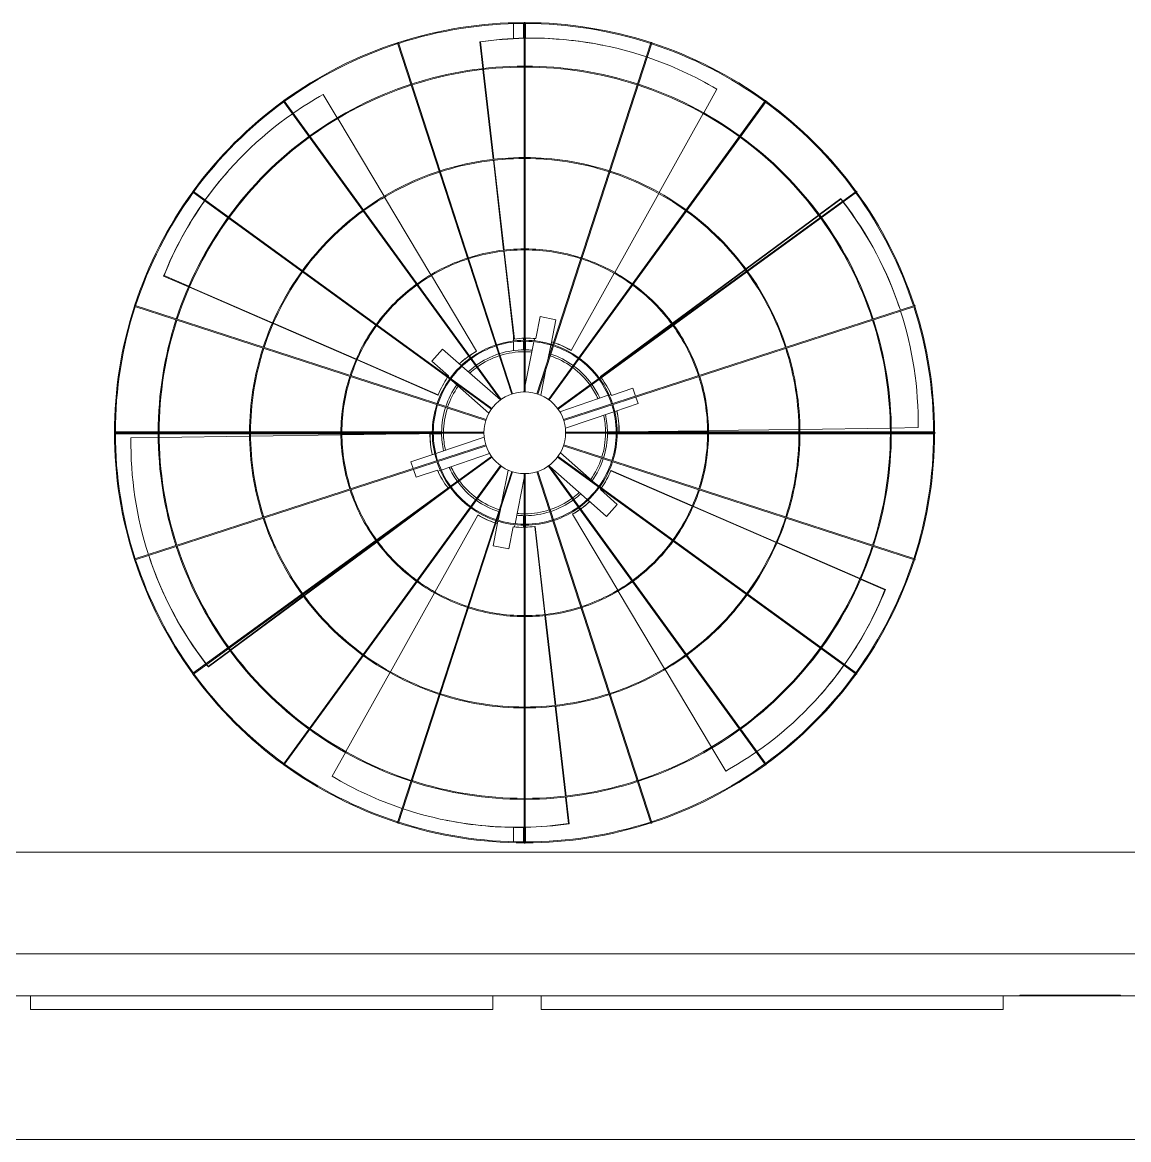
# Model space of a CAD drawing. Header units: millimetres. Extents: x -312439 to 477422, y -331570 to 212570.
# Drawn here: x 343514 to 344669, y 205636 to 206803 of the extents above; entities that cross this region are included whole.
import ezdxf

# ---------------------------------------------------------------- set-up
doc = ezdxf.new("R2010")
doc.units = ezdxf.units.MM
doc.layers.add("MS-110TR'S", color=3, linetype='Continuous', lineweight=5)

msp = doc.modelspace()

# ---------------------------------------------------------------- linework, layer by layer
at = {"color": 7, "linetype": 'Continuous', "lineweight": 0}
msp.add_line((346525.375, 205636.197, 0), (342107.014, 205636.197, 0), dxfattribs=at)
at = {"layer": "MS-110TR'S", "color": 3, "linetype": 'Continuous', "lineweight": 0}
for p, q in [((344037.869, 206416.773, 0), (344037.869, 206802.025, 0)), ((344038.869, 206416.773, 0), (344038.869, 206802.025, 0)), ((344026.591, 206801.119, 0), (344026.591, 206785.618, 0)), ((344037.119, 206801.274, 0), (344037.119, 206785.997, 0)), ((344039.119, 206786.035, 0), (344039.119, 206801.274, 0)), ((344024.712, 206414.531, 0), (343905.663, 206780.927, 0)), ((344025.663, 206414.84, 0), (343906.614, 206781.236, 0)), ((343991.439, 206782.212, 0), (343992.034, 206782.093, 0)), ((343994.631, 206754.308, 0), (343991.439, 206782.212, 0)), ((343992.034, 206782.093, 0), (343995.204, 206754.373, 0)), ((344170.124, 206781.236, 0), (344051.075, 206414.84, 0)), ((344171.075, 206780.927, 0), (344052.026, 206414.531, 0)), ((344119.771, 206778.662, 0), (344119.176, 206778.781, 0)), ((344005.472, 206659.529, 0), (343994.745, 206753.314, 0)), ((343995.318, 206753.38, 0), (344006.046, 206659.595, 0)), ((344225.263, 206708.076, 0), (344238.974, 206732.629, 0)), ((343786.447, 206720.008, 0), (344012.892, 206408.333, 0)), ((343787.256, 206720.596, 0), (344013.701, 206408.92, 0)), ((343842.602, 206702.954, 0), (343828.066, 206727.319, 0)), ((344063.037, 206408.92, 0), (344289.482, 206720.596, 0)), ((344290.291, 206720.008, 0), (344063.846, 206408.333, 0)), ((343891.479, 206621.03, 0), (343843.115, 206702.095, 0)), ((344178.754, 206624.785, 0), (344224.776, 206707.203, 0)), ((344016.314, 206564.751, 0), (344005.586, 206658.536, 0)), ((344006.159, 206658.601, 0), (344016.887, 206564.816, 0)), ((343728.598, 206647.102, 0), (343728.198, 206646.647, 0)), ((344003.566, 206398.785, 0), (343691.89, 206625.231, 0)), ((343692.478, 206626.04, 0), (344004.154, 206399.594, 0)), ((343940.357, 206539.105, 0), (343891.992, 206620.171, 0)), ((344384.26, 206626.04, 0), (344072.584, 206399.594, 0)), ((344384.848, 206625.231, 0), (344073.172, 206398.785, 0)), ((344132.244, 206541.494, 0), (344178.266, 206623.912, 0)), ((344345.814, 206602.011, 0), (344368.2, 206618.59, 0)), ((344368.394, 206618.016, 0), (344346.158, 206601.547, 0)), ((344368.2, 206618.59, 0), (344368.394, 206618.016, 0)), ((344269.154, 206545.233, 0), (344345.011, 206601.415, 0)), ((344345.354, 206600.952, 0), (344269.497, 206544.769, 0)), ((344026.918, 206472.045, 0), (344016.427, 206563.757, 0)), ((344017, 206563.823, 0), (344027.512, 206471.926, 0)), ((343661.359, 206537.739, 0), (343661.759, 206538.194, 0)), ((343687.304, 206526.471, 0), (343661.359, 206537.739, 0)), ((343661.759, 206538.194, 0), (343687.534, 206527, 0)), ((343988.018, 206459.218, 0), (343940.869, 206538.247, 0)), ((344086.768, 206460.056, 0), (344131.756, 206540.621, 0)), ((344192.494, 206488.454, 0), (344268.351, 206544.637, 0)), ((344268.694, 206544.174, 0), (344192.837, 206487.991, 0)), ((343774.806, 206488.47, 0), (343688.222, 206526.073, 0)), ((343688.452, 206526.602, 0), (343775.036, 206488.999, 0)), ((343997.646, 206386.823, 0), (343631.25, 206505.872, 0)), ((343631.559, 206506.823, 0), (343997.955, 206387.774, 0)), ((344078.783, 206387.774, 0), (344445.179, 206506.823, 0)), ((344445.488, 206505.872, 0), (344079.092, 206386.823, 0)), ((344429.291, 206505.677, 0), (344429.097, 206506.252, 0)), ((343862.307, 206450.47, 0), (343775.723, 206488.072, 0)), ((343775.953, 206488.601, 0), (343862.537, 206450.999, 0)), ((344054.461, 206495.321, 0), (344049.863, 206472.366, 0)), ((344054.461, 206495.321, 0), (344070.941, 206492.02, 0)), ((344070.941, 206492.02, 0), (344065.855, 206466.629, 0)), ((344117.326, 206432.782, 0), (344191.69, 206487.859, 0)), ((344192.033, 206487.396, 0), (344119.956, 206434.011, 0)), ((344026.591, 206474.903, 0), (344026.591, 206469.904, 0)), ((344026.591, 206468.897, 0), (344026.591, 206459.924, 0)), ((344026.918, 206472.045, 0), (344027.512, 206471.926, 0)), ((344037.119, 206472.794, 0), (344037.119, 206470.617, 0)), ((344037.119, 206469.617, 0), (344037.119, 206460.69, 0)), ((344047.949, 206469.144, 0), (344038.869, 206423.814, 0)), ((344039.119, 206470.623, 0), (344039.119, 206472.846, 0)), ((344039.119, 206460.69, 0), (344039.119, 206469.623, 0)), ((344048.619, 206472.487, 0), (344048.146, 206470.129, 0)), ((344065.657, 206465.644, 0), (344062.563, 206450.197, 0)), ((343941.324, 206448.872, 0), (343952.423, 206461.493, 0)), ((343952.423, 206461.493, 0), (343972.053, 206444.231, 0)), ((343987.618, 206458.763, 0), (343988.018, 206459.218, 0)), ((344037.119, 206460.69, 0), (344037.869, 206460.69, 0)), ((344038.869, 206460.69, 0), (344039.119, 206460.69, 0)), ((344086.174, 206460.175, 0), (344086.768, 206460.056, 0)), ((343947.71, 206413.38, 0), (343863.224, 206450.072, 0)), ((343863.455, 206450.6, 0), (343948.111, 206413.835, 0)), ((343941.324, 206448.872, 0), (343958.905, 206433.412, 0)), ((343972.807, 206443.568, 0), (344012.884, 206408.326, 0)), ((344060.873, 206441.759, 0), (344055.177, 206413.325, 0)), ((343962.325, 206428.748, 0), (344001.018, 206394.724, 0)), ((344117.326, 206432.782, 0), (344117.511, 206432.235, 0)), ((344037.869, 206418.822, 0), (344037.457, 206416.766, 0)), ((344151.256, 206420.566, 0), (344129.077, 206413.071, 0)), ((344151.256, 206420.566, 0), (344154.071, 206412.237, 0)), ((343947.71, 206413.38, 0), (343948.111, 206413.835, 0)), ((344125.523, 206413.183, 0), (344074.936, 206396.087, 0)), ((344128.56, 206414.209, 0), (344126.474, 206413.504, 0)), ((344154.391, 206411.289, 0), (344156.637, 206404.644, 0)), ((344131.316, 206396.087, 0), (344080.748, 206378.997, 0)), ((344156.637, 206404.644, 0), (344132.268, 206396.409, 0)), ((343610.461, 206374.617, 0), (343995.713, 206374.617, 0)), ((343995.713, 206373.617, 0), (343610.461, 206373.617, 0)), ((343655.672, 206375.117, 0), (343610.962, 206375.117, 0)), ((343610.962, 206373.117, 0), (343655.672, 206373.117, 0)), ((343751.069, 206375.117, 0), (343656.672, 206375.117, 0)), ((343656.672, 206373.117, 0), (343751.069, 206373.117, 0)), ((343751.089, 206370.582, 0), (343656.702, 206369.229, 0)), ((343846.467, 206375.117, 0), (343752.069, 206375.117, 0)), ((343752.069, 206373.117, 0), (343846.467, 206373.117, 0)), ((343846.476, 206371.948, 0), (343752.089, 206370.596, 0)), ((343941.866, 206375.117, 0), (343847.467, 206375.117, 0)), ((343847.467, 206373.117, 0), (343928.061, 206373.117, 0)), ((343939.369, 206373.279, 0), (343847.476, 206371.963, 0)), ((343939.563, 206372.705, 0), (343939.369, 206373.279, 0)), ((343939.424, 206373.117, 0), (343941.866, 206373.117, 0)), ((343951.547, 206375.117, 0), (343942.866, 206375.117, 0)), ((343942.866, 206373.117, 0), (343951.547, 206373.117, 0)), ((343951.547, 206374.617, 0), (343951.547, 206375.117, 0)), ((343951.547, 206373.117, 0), (343951.547, 206373.617, 0)), ((344081.025, 206374.617, 0), (344466.277, 206374.617, 0)), ((344466.277, 206373.617, 0), (344081.025, 206373.617, 0)), ((344133.872, 206375.117, 0), (344124.691, 206375.117, 0)), ((344124.691, 206375.117, 0), (344124.691, 206374.617, 0)), ((344124.691, 206373.617, 0), (344124.691, 206373.117, 0)), ((344124.691, 206373.117, 0), (344133.872, 206373.117, 0)), ((344136.815, 206375.117, 0), (344134.872, 206375.117, 0)), ((344134.872, 206373.117, 0), (344229.271, 206373.117, 0)), ((344136.675, 206375.529, 0), (344136.869, 206374.955, 0)), ((344136.869, 206374.955, 0), (344229.262, 206376.279, 0)), ((344229.271, 206375.117, 0), (344148.177, 206375.117, 0)), ((344230.262, 206376.293, 0), (344324.649, 206377.646, 0)), ((344324.669, 206375.117, 0), (344230.271, 206375.117, 0)), ((344230.271, 206373.117, 0), (344324.669, 206373.117, 0)), ((344325.649, 206377.66, 0), (344420.036, 206379.012, 0)), ((344420.066, 206375.117, 0), (344325.669, 206375.117, 0)), ((344325.669, 206373.117, 0), (344420.066, 206373.117, 0)), ((344421.036, 206379.027, 0), (344449.027, 206379.428, 0)), ((344465.276, 206375.117, 0), (344421.066, 206375.117, 0)), ((344421.066, 206373.117, 0), (344465.276, 206373.117, 0)), ((343655.702, 206369.215, 0), (343627.211, 206368.807, 0)), ((343631.25, 206242.362, 0), (343997.646, 206361.411, 0)), ((343997.955, 206360.46, 0), (343631.559, 206241.411, 0)), ((343945.385, 206352.304, 0), (343995.972, 206369.4, 0)), ((344078.783, 206360.46, 0), (344445.179, 206241.411, 0)), ((344079.092, 206361.411, 0), (344445.488, 206242.362, 0)), ((343691.89, 206123.004, 0), (344003.566, 206349.449, 0)), ((344004.154, 206348.64, 0), (343692.478, 206122.195, 0)), ((343919.601, 206343.59, 0), (343944.433, 206351.982, 0)), ((343951.15, 206335.198, 0), (344001.718, 206352.288, 0)), ((344072.584, 206348.64, 0), (344384.26, 206122.195, 0)), ((344384.848, 206123.004, 0), (344073.172, 206349.449, 0)), ((344111.536, 206321.576, 0), (344075.556, 206353.215, 0)), ((343786.447, 206028.226, 0), (344012.892, 206339.902, 0)), ((344013.701, 206339.314, 0), (343787.256, 206027.639, 0)), ((343921.896, 206336.799, 0), (343919.601, 206343.59, 0)), ((343924.982, 206327.668, 0), (343922.216, 206335.851, 0)), ((343947.161, 206335.164, 0), (343924.982, 206327.668, 0)), ((344014.561, 206302.463, 0), (344021.101, 206335.11, 0)), ((344289.482, 206027.639, 0), (344063.037, 206339.314, 0)), ((344063.846, 206339.902, 0), (344290.291, 206028.226, 0)), ((344103.69, 206304.439, 0), (344064.704, 206338.721, 0)), ((343905.663, 205967.307, 0), (344024.712, 206333.704, 0)), ((344025.663, 206333.394, 0), (343906.614, 205966.998, 0)), ((343947.678, 206334.025, 0), (343950.198, 206334.877, 0)), ((344028.299, 206279.141, 0), (344037.869, 206326.916, 0)), ((344037.869, 205946.209, 0), (344037.869, 206331.461, 0)), ((344038.869, 206331.461, 0), (344038.869, 205946.209, 0)), ((344170.124, 205966.998, 0), (344051.075, 206333.394, 0)), ((344052.026, 206333.704, 0), (344171.075, 205967.307, 0)), ((344128.528, 206334.854, 0), (344128.127, 206334.399, 0)), ((344213.204, 206297.451, 0), (344128.127, 206334.399, 0)), ((344128.528, 206334.854, 0), (344213.434, 206297.98, 0)), ((343958.912, 206315.453, 0), (343884.87, 206260.614, 0)), ((343958.912, 206315.453, 0), (343958.826, 206315.707, 0)), ((344117.333, 206314.822, 0), (344134.914, 206299.362, 0)), ((344123.815, 206286.741, 0), (344104.444, 206303.775, 0)), ((343884.528, 206261.078, 0), (343930.525, 206295.146, 0)), ((344010.609, 206282.732, 0), (344012.871, 206294.025, 0)), ((344088.62, 206289.471, 0), (344088.22, 206289.016, 0)), ((344088.22, 206289.016, 0), (344135.5, 206209.769, 0)), ((344134.914, 206299.362, 0), (344123.815, 206286.741, 0)), ((344300.705, 206259.451, 0), (344214.121, 206297.053, 0)), ((344214.352, 206297.582, 0), (344300.936, 206259.979, 0)), ((343989.47, 206288.178, 0), (343944.601, 206207.827, 0)), ((343990.064, 206288.059, 0), (343989.47, 206288.178, 0)), ((344005.297, 206256.214, 0), (344010.412, 206281.747, 0)), ((344027.619, 206275.747, 0), (344028.102, 206278.156, 0)), ((344037.869, 206287.545, 0), (344037.119, 206287.545, 0)), ((344037.119, 206287.545, 0), (344037.119, 206278.617, 0)), ((344037.119, 206277.617, 0), (344037.119, 206275.388, 0)), ((344039.119, 206287.545, 0), (344038.869, 206287.545, 0)), ((344039.119, 206278.612, 0), (344039.119, 206287.545, 0)), ((344039.119, 206275.44, 0), (344039.119, 206277.612, 0)), ((344021.777, 206252.913, 0), (344026.375, 206275.869, 0)), ((344059.244, 206184.357, 0), (344048.726, 206276.308, 0)), ((344049.32, 206276.189, 0), (344048.726, 206276.308, 0)), ((344049.32, 206276.189, 0), (344059.817, 206184.421, 0)), ((343807.868, 206204.3, 0), (343883.725, 206260.483, 0)), ((343884.067, 206260.019, 0), (343808.21, 206203.836, 0)), ((344021.777, 206252.913, 0), (344005.297, 206256.214, 0)), ((344388.207, 206221.45, 0), (344301.622, 206259.052, 0)), ((344301.853, 206259.581, 0), (344388.437, 206221.979, 0)), ((343646.947, 206242.557, 0), (343647.141, 206241.983, 0)), ((344414.479, 206210.04, 0), (344389.124, 206221.052, 0)), ((344389.354, 206221.581, 0), (344414.879, 206210.495, 0)), ((343944.114, 206206.954, 0), (343898.091, 206124.536, 0)), ((344136.012, 206208.91, 0), (344184.377, 206127.844, 0)), ((344414.879, 206210.495, 0), (344414.479, 206210.04, 0)), ((343731.207, 206147.522, 0), (343807.064, 206203.705, 0)), ((343807.407, 206203.241, 0), (343731.55, 206147.058, 0)), ((344070.085, 206089.578, 0), (344059.358, 206183.363, 0)), ((344059.931, 206183.427, 0), (344070.658, 206089.642, 0)), ((343707.844, 206130.218, 0), (343730.404, 206146.927, 0)), ((343730.747, 206146.463, 0), (343708.038, 206129.644, 0)), ((343708.038, 206129.644, 0), (343707.844, 206130.218, 0)), ((344184.889, 206126.985, 0), (344233.254, 206045.92, 0)), ((343897.604, 206123.663, 0), (343851.581, 206041.245, 0)), ((344347.64, 206101.132, 0), (344348.04, 206101.587, 0)), ((344080.926, 205994.799, 0), (344070.199, 206088.584, 0)), ((344070.772, 206088.649, 0), (344081.5, 205994.863, 0)), ((344233.767, 206045.061, 0), (344248.172, 206020.916, 0)), ((343851.094, 206040.372, 0), (343837.264, 206015.605, 0)), ((344084.204, 205966.141, 0), (344081.04, 205993.805, 0)), ((344081.613, 205993.87, 0), (344084.799, 205966.022, 0)), ((343956.467, 205969.572, 0), (343957.062, 205969.453, 0)), ((344026.591, 205962.17, 0), (344026.591, 205947.115, 0)), ((344037.119, 205962.199, 0), (344037.119, 205946.961, 0)), ((344039.119, 205946.961, 0), (344039.119, 205962.238, 0)), ((344084.799, 205966.022, 0), (344084.204, 205966.141, 0)), ((342257.014, 205936.197, 0), (346957.383, 205936.197, 0)), ((346957.383, 205830.197, 0), (342258.014, 205830.197, 0)), ((344555.097, 205787.197, 0), (344660.301, 205787.197, 0)), ((344555.097, 205786.197, 0), (344555.097, 205787.197, 0)), ((344560.301, 205787.197, 0), (344560.301, 205786.197, 0)), ((344655.097, 205787.197, 0), (344655.097, 205786.197, 0)), ((344660.301, 205786.197, 0), (344660.301, 205787.197, 0)), ((342257.014, 205786.197, 0), (351659.752, 205786.197, 0)), ((343522.458, 205786.197, 0), (343522.458, 205772.197, 0)), ((344004.97, 205786.197, 0), (344004.97, 205772.197, 0)), ((344055.443, 205786.197, 0), (344055.443, 205772.197, 0)), ((344537.955, 205786.197, 0), (344537.955, 205772.197, 0)), ((343522.458, 205772.197, 0), (344004.97, 205772.197, 0)), ((344055.443, 205772.197, 0), (344537.955, 205772.197, 0))]:
    msp.add_line(p, q, dxfattribs=at)
msp.add_circle((344038.369, 206374.117, 0), 42.659, dxfattribs=at)
for centre, radius, start, end in [((344038.119, 206374.117, 0), 428.158, 90.024494, 107.917544), ((344038.369, 206802.025, 0), 0.5, 0, 180), ((344038.119, 206374.117, 0), 428.158, 72.030975, 89.908558), ((344038.119, 206374.117, 0), 427.158, 90.033533, 107.901042), ((344038.119, 206374.117, 0), 427.158, 72.035174, 89.899401), ((344038.119, 206374.117, 0), 428.158, 108.018773, 125.932197), ((344038.119, 206374.117, 0), 427.158, 108.035174, 125.905805), ((343906.138, 206781.082, 0), 0.5, 18, 198), ((344170.6, 206781.082, 0), 0.5, 342, 162), ((344038.119, 206374.117, 0), 427.158, 54.039937, 71.901042), ((344038.119, 206374.117, 0), 428.158, 54.03841, 71.905364), ((344038.369, 206374.117, 0), 382.698, 90.074858, 107.925142), ((344038.369, 206374.117, 0), 381.698, 90.075054, 107.924946), ((344038.369, 206374.117, 0), 382.698, 72.074858, 89.925142), ((344038.369, 206374.117, 0), 381.698, 72.075054, 89.924946), ((344038.369, 206374.117, 0), 382.698, 108.074858, 125.925142), ((344038.369, 206374.117, 0), 381.698, 108.075054, 125.924946), ((344038.369, 206374.117, 0), 381.698, 54.075054, 71.924946), ((344038.369, 206374.117, 0), 382.698, 54.074858, 71.925142), ((344038.119, 206374.117, 0), 428.158, 126.013622, 143.951759), ((343786.851, 206720.302, 0), 0.5, 36, 216), ((344289.887, 206720.302, 0), 0.5, 324, 144), ((344038.119, 206374.117, 0), 428.158, 36.046941, 53.907446), ((344038.119, 206374.117, 0), 427.158, 126.039937, 143.913223), ((344038.119, 206374.117, 0), 427.158, 36.047356, 53.905805), ((344038.369, 206374.117, 0), 382.698, 126.074858, 143.925142), ((344038.369, 206374.117, 0), 381.698, 126.075054, 143.924946), ((344038.369, 206374.117, 0), 381.698, 36.075054, 53.924946), ((344038.369, 206374.117, 0), 382.698, 36.074858, 53.925142), ((344038.369, 206374.117, 0), 287.302, 90.099714, 107.900286), ((344038.369, 206374.117, 0), 286.302, 90.100062, 107.899938), ((344038.369, 206374.117, 0), 287.302, 72.099714, 89.900286), ((344038.369, 206374.117, 0), 286.302, 72.100062, 89.899938), ((344038.369, 206374.117, 0), 287.302, 108.099714, 125.900286), ((344038.369, 206374.117, 0), 286.302, 108.100062, 125.899938), ((344038.369, 206374.117, 0), 286.302, 54.100062, 71.899938), ((344038.369, 206374.117, 0), 287.302, 54.099714, 71.900286), ((344038.119, 206374.117, 0), 428.158, 144.008871, 161.974926), ((344038.119, 206374.117, 0), 427.158, 144.047356, 161.922571), ((343692.184, 206625.635, 0), 0.5, 54, 234), ((344038.119, 206374.117, 0), 427.158, 18.056704, 35.913223), ((344384.554, 206625.635, 0), 0.5, 306, 126), ((344038.119, 206374.117, 0), 428.158, 18.056552, 35.913726), ((344038.369, 206374.117, 0), 287.302, 126.099714, 143.900286), ((344038.369, 206374.117, 0), 286.302, 126.100062, 143.899938), ((344038.369, 206374.117, 0), 286.302, 36.100062, 53.899938), ((344038.369, 206374.117, 0), 287.302, 36.099714, 53.900286), ((344038.369, 206374.117, 0), 382.698, 144.074858, 161.925142), ((344038.369, 206374.117, 0), 381.698, 144.075054, 161.924946), ((344038.369, 206374.117, 0), 381.698, 18.075054, 35.924946), ((344038.369, 206374.117, 0), 382.698, 18.074858, 35.925142), ((344038.369, 206374.117, 0), 191.905, 90.149282, 107.850718), ((344038.369, 206374.117, 0), 190.905, 90.150064, 107.849936), ((344038.369, 206374.117, 0), 191.905, 72.149282, 89.850718), ((344038.369, 206374.117, 0), 190.905, 72.150064, 89.849936), ((344038.369, 206374.117, 0), 191.905, 108.149282, 125.850718), ((344038.369, 206374.117, 0), 190.905, 108.150064, 125.849936), ((344038.369, 206374.117, 0), 190.905, 54.150064, 71.849936), ((344038.369, 206374.117, 0), 191.905, 54.149282, 71.850718), ((344038.369, 206374.117, 0), 287.302, 144.099714, 161.900286), ((344038.369, 206374.117, 0), 286.302, 144.100062, 161.899938), ((344038.369, 206374.117, 0), 286.302, 18.100062, 35.899938), ((344038.369, 206374.117, 0), 287.302, 18.099714, 35.900286), ((344038.369, 206374.117, 0), 191.905, 126.149282, 143.850718), ((344038.369, 206374.117, 0), 190.905, 126.150064, 143.849936), ((344038.369, 206374.117, 0), 190.905, 36.150064, 53.849936), ((344038.369, 206374.117, 0), 191.905, 36.149282, 53.850718), ((344038.119, 206374.117, 0), 428.158, 162.004374, 197.995626), ((344038.119, 206374.117, 0), 427.158, 162.056704, 179.932934), ((343631.404, 206506.348, 0), 0.5, 72, 252), ((344038.119, 206374.117, 0), 427.158, 0.067066, 17.922571), ((344445.334, 206506.348, 0), 0.5, 288, 108), ((344038.119, 206374.117, 0), 428.158, 0.06691, 17.922771), ((344038.369, 206374.117, 0), 382.698, 162.074858, 179.925142), ((344038.369, 206374.117, 0), 381.698, 162.075054, 179.924946), ((344038.369, 206374.117, 0), 381.698, 0.075054, 17.924946), ((344038.369, 206374.117, 0), 382.698, 0.074858, 17.925142), ((344038.369, 206374.117, 0), 191.905, 144.149282, 161.850718), ((344038.369, 206374.117, 0), 190.905, 144.150064, 161.849936), ((344038.369, 206374.117, 0), 190.905, 18.150064, 35.849936), ((344038.369, 206374.117, 0), 191.905, 18.149282, 35.850718), ((344038.369, 206374.117, 0), 96.508, 108.296845, 125.703155), ((344038.369, 206374.117, 0), 95.508, 108.299953, 125.700047), ((344038.369, 206374.117, 0), 96.508, 90.296845, 107.703155), ((344038.369, 206374.117, 0), 95.508, 90.299953, 107.700047), ((344038.369, 206374.117, 0), 96.508, 72.296845, 89.703155), ((344038.369, 206374.117, 0), 95.508, 72.299953, 89.700047), ((344038.369, 206374.117, 0), 95.508, 54.299953, 71.700047), ((344038.369, 206374.117, 0), 96.508, 54.296845, 71.703155), ((344038.369, 206374.117, 0), 287.302, 162.099714, 179.900286), ((344038.369, 206374.117, 0), 286.302, 162.100062, 179.899938), ((344038.369, 206374.117, 0), 96.508, 126.296845, 143.703155), ((344038.119, 206374.117, 0), 86.578, 108.173543, 125.535257), ((344038.119, 206374.117, 0), 84.578, 108.177647, 125.524267), ((344038.119, 206374.117, 0), 86.578, 90.165445, 107.511756), ((344038.119, 206374.117, 0), 84.578, 90.169358, 107.500211), ((344038.119, 206374.117, 0), 86.578, 84.656808, 89.503658), ((344038.119, 206374.117, 0), 84.578, 84.798838, 89.491921), ((344038.119, 206374.117, 0), 84.578, 72.177647, 72.547384), ((344038.119, 206374.117, 0), 86.578, 72.173543, 72.689414), ((344038.119, 206374.117, 0), 84.578, 54.201702, 71.500211), ((344038.119, 206374.117, 0), 86.578, 54.197043, 71.511756), ((344038.369, 206374.117, 0), 96.508, 36.296845, 53.703155), ((344038.369, 206374.117, 0), 286.302, 0.100062, 17.899938), ((344038.369, 206374.117, 0), 287.302, 0.099714, 17.900286), ((344038.369, 206374.117, 0), 95.508, 126.299953, 143.700047), ((344038.119, 206374.117, 0), 86.578, 126.197043, 132.689414), ((344038.119, 206374.117, 0), 84.578, 126.201702, 132.547384), ((344038.119, 206374.117, 0), 84.578, 36.23917, 53.524267), ((344038.119, 206374.117, 0), 86.578, 36.233645, 53.535257), ((344038.369, 206374.117, 0), 95.508, 36.299953, 53.700047), ((344038.369, 206374.117, 0), 191.905, 162.149282, 179.850718), ((344038.369, 206374.117, 0), 190.905, 162.150064, 179.849936), ((344038.369, 206374.117, 0), 96.508, 144.296845, 161.703155), ((344038.369, 206374.117, 0), 95.508, 144.299953, 161.700047), ((344038.369, 206374.117, 0), 95.508, 18.299953, 35.700047), ((344038.369, 206374.117, 0), 96.508, 18.296845, 35.703155), ((344038.369, 206374.117, 0), 190.905, 0.150064, 17.849936), ((344038.369, 206374.117, 0), 191.905, 0.149282, 17.850718), ((344038.119, 206374.117, 0), 86.578, 144.656808, 161.617982), ((344038.119, 206374.117, 0), 84.578, 144.798838, 161.608948), ((344038.119, 206374.117, 0), 84.578, 24.798838, 35.561735), ((344038.119, 206374.117, 0), 86.578, 24.656808, 35.57186), ((344038.369, 206374.117, 0), 96.508, 162.296845, 179.703155), ((344038.369, 206374.117, 0), 95.508, 162.299953, 179.700047), ((344038.119, 206374.117, 0), 86.578, 162.279766, 179.669108), ((344038.119, 206374.117, 0), 84.578, 162.286382, 179.661283), ((344038.369, 206374.117, 0), 95.508, 0.299953, 17.700047), ((344038.369, 206374.117, 0), 96.508, 0.296845, 17.703155), ((344038.119, 206374.117, 0), 84.578, 0.338717, 12.547384), ((344038.119, 206374.117, 0), 86.578, 0.330892, 12.689414), ((343610.461, 206374.117, 0), 0.5, 90, 270), ((344038.119, 206374.117, 0), 427.158, 180.067066, 197.943296), ((344038.369, 206374.117, 0), 382.698, 180.074858, 197.925142), ((344038.369, 206374.117, 0), 381.698, 180.075054, 197.924946), ((344038.369, 206374.117, 0), 287.302, 180.099714, 197.900286), ((344038.369, 206374.117, 0), 286.302, 180.100062, 197.899938), ((344038.369, 206374.117, 0), 191.905, 180.149282, 197.850718), ((344038.369, 206374.117, 0), 190.905, 180.150064, 197.849936), ((344038.369, 206374.117, 0), 96.508, 180.296845, 197.703155), ((344038.369, 206374.117, 0), 95.508, 180.299953, 197.700047), ((344038.119, 206374.117, 0), 86.578, 180.330892, 192.689414), ((344038.119, 206374.117, 0), 84.578, 180.338717, 192.547384), ((344038.119, 206374.117, 0), 84.578, 342.391052, 359.661283), ((344038.119, 206374.117, 0), 86.578, 342.382018, 359.669108), ((344038.369, 206374.117, 0), 95.508, 342.299953, 359.700047), ((344038.369, 206374.117, 0), 96.508, 342.296845, 359.703155), ((344038.369, 206374.117, 0), 190.905, 342.150064, 359.849936), ((344038.369, 206374.117, 0), 191.905, 342.149282, 359.850718), ((344038.369, 206374.117, 0), 286.302, 342.100062, 359.899938), ((344038.369, 206374.117, 0), 287.302, 342.099714, 359.900286), ((344038.369, 206374.117, 0), 381.698, 342.075054, 359.924946), ((344038.369, 206374.117, 0), 382.698, 342.074858, 359.925142), ((344038.119, 206374.117, 0), 427.158, 342.077429, 359.932934), ((344038.119, 206374.117, 0), 428.158, 342.077229, 359.93309), ((344466.277, 206374.117, 0), 0.5, 270, 90), ((344038.119, 206374.117, 0), 84.578, 324.798838, 341.713618), ((344038.119, 206374.117, 0), 86.578, 324.656808, 341.720234), ((344038.369, 206374.117, 0), 96.508, 198.296845, 215.703155), ((344038.369, 206374.117, 0), 95.508, 198.299953, 215.700047), ((344038.119, 206374.117, 0), 86.578, 204.656808, 215.766355), ((344038.119, 206374.117, 0), 84.578, 204.798838, 215.76083), ((344038.369, 206374.117, 0), 95.508, 324.299953, 341.700047), ((344038.369, 206374.117, 0), 96.508, 324.296845, 341.703155), ((344038.119, 206374.117, 0), 84.578, 216.438265, 233.798298), ((344038.369, 206374.117, 0), 191.905, 198.149282, 215.850718), ((344038.369, 206374.117, 0), 190.905, 198.150064, 215.849936), ((344038.369, 206374.117, 0), 96.508, 216.296845, 233.703155), ((344038.369, 206374.117, 0), 95.508, 216.299953, 233.700047), ((344038.119, 206374.117, 0), 86.578, 216.42814, 233.802957), ((344038.119, 206374.117, 0), 84.578, 306.475733, 312.547384), ((344038.369, 206374.117, 0), 95.508, 306.299953, 323.700047), ((344038.369, 206374.117, 0), 96.508, 306.296845, 323.703155), ((344038.369, 206374.117, 0), 190.905, 324.150064, 341.849936), ((344038.369, 206374.117, 0), 191.905, 324.149282, 341.850718), ((344038.119, 206374.117, 0), 86.578, 234.464743, 251.826457), ((344038.119, 206374.117, 0), 84.578, 234.475733, 251.822353), ((344038.119, 206374.117, 0), 84.578, 288.499789, 305.798298), ((344038.119, 206374.117, 0), 86.578, 288.488244, 305.802957), ((344038.119, 206374.117, 0), 86.578, 306.464743, 312.689414), ((344038.369, 206374.117, 0), 96.508, 234.296845, 251.703155), ((344038.369, 206374.117, 0), 95.508, 234.299953, 251.700047), ((344038.119, 206374.117, 0), 86.578, 252.488244, 252.689414), ((344038.119, 206374.117, 0), 84.578, 252.499789, 252.547384), ((344038.119, 206374.117, 0), 84.578, 264.798838, 269.830642), ((344038.119, 206374.117, 0), 84.578, 270.508079, 287.822353), ((344038.119, 206374.117, 0), 86.578, 270.496342, 287.826457), ((344038.369, 206374.117, 0), 95.508, 288.299953, 305.700047), ((344038.369, 206374.117, 0), 96.508, 288.296845, 305.703155), ((344038.369, 206374.117, 0), 287.302, 198.099714, 215.900286), ((344038.369, 206374.117, 0), 286.302, 198.100062, 215.899938), ((344038.369, 206374.117, 0), 96.508, 252.296845, 269.703155), ((344038.369, 206374.117, 0), 95.508, 252.299953, 269.700047), ((344038.119, 206374.117, 0), 86.578, 264.656808, 269.834555), ((344038.369, 206374.117, 0), 95.508, 270.299953, 287.700047), ((344038.369, 206374.117, 0), 96.508, 270.296845, 287.703155), ((344038.369, 206374.117, 0), 286.302, 324.100062, 341.899938), ((344038.369, 206374.117, 0), 287.302, 324.099714, 341.900286), ((344038.369, 206374.117, 0), 382.698, 198.074858, 215.925142), ((344038.369, 206374.117, 0), 381.698, 198.075054, 215.924946), ((344038.369, 206374.117, 0), 191.905, 216.149282, 233.850718), ((344038.369, 206374.117, 0), 190.905, 216.150064, 233.849936), ((344038.369, 206374.117, 0), 190.905, 306.150064, 323.849936), ((344038.369, 206374.117, 0), 191.905, 306.149282, 323.850718), ((344038.369, 206374.117, 0), 381.698, 324.075054, 341.924946), ((344038.369, 206374.117, 0), 382.698, 324.074858, 341.925142), ((343631.404, 206241.886, 0), 0.5, 108, 288), ((344445.334, 206241.886, 0), 0.5, 252, 72), ((344038.119, 206374.117, 0), 428.158, 198.025074, 215.991129), ((344038.119, 206374.117, 0), 427.158, 198.077429, 215.952644), ((344038.119, 206374.117, 0), 427.158, 324.086777, 341.943296), ((344038.119, 206374.117, 0), 428.158, 324.086274, 341.943448), ((344038.369, 206374.117, 0), 191.905, 234.149282, 251.850718), ((344038.369, 206374.117, 0), 190.905, 234.150064, 251.849936), ((344038.369, 206374.117, 0), 190.905, 288.150064, 305.849936), ((344038.369, 206374.117, 0), 191.905, 288.149282, 305.850718), ((344038.369, 206374.117, 0), 287.302, 216.099714, 233.900286), ((344038.369, 206374.117, 0), 286.302, 216.100062, 233.899938), ((344038.369, 206374.117, 0), 286.302, 306.100062, 323.899938), ((344038.369, 206374.117, 0), 287.302, 306.099714, 323.900286), ((344038.369, 206374.117, 0), 191.905, 252.149282, 269.850718), ((344038.369, 206374.117, 0), 190.905, 252.150064, 269.849936), ((344038.369, 206374.117, 0), 190.905, 270.150064, 287.849936), ((344038.369, 206374.117, 0), 191.905, 270.149282, 287.850718), ((344038.369, 206374.117, 0), 382.698, 216.074858, 233.925142), ((344038.369, 206374.117, 0), 381.698, 216.075054, 233.924946), ((344038.369, 206374.117, 0), 381.698, 306.075054, 323.924946), ((344038.369, 206374.117, 0), 382.698, 306.074858, 323.925142), ((344038.369, 206374.117, 0), 287.302, 234.099714, 251.900286), ((344038.369, 206374.117, 0), 286.302, 234.100062, 251.899938), ((344038.369, 206374.117, 0), 286.302, 288.100062, 305.899938), ((344038.369, 206374.117, 0), 287.302, 288.099714, 305.900286), ((343692.184, 206122.599, 0), 0.5, 126, 306), ((344038.119, 206374.117, 0), 428.158, 216.048241, 233.986378), ((344038.119, 206374.117, 0), 427.158, 216.086777, 233.960063), ((344038.119, 206374.117, 0), 427.158, 306.094195, 323.952644), ((344038.119, 206374.117, 0), 428.158, 306.092554, 323.953059), ((344384.554, 206122.599, 0), 0.5, 234, 54), ((344038.369, 206374.117, 0), 287.302, 252.099714, 269.900286), ((344038.369, 206374.117, 0), 286.302, 252.100062, 269.899938), ((344038.369, 206374.117, 0), 286.302, 270.100062, 287.899938), ((344038.369, 206374.117, 0), 287.302, 270.099714, 287.900286), ((344038.369, 206374.117, 0), 382.698, 234.074858, 251.925142), ((344038.369, 206374.117, 0), 381.698, 234.075054, 251.924946), ((344038.369, 206374.117, 0), 381.698, 288.075054, 305.924946), ((344038.369, 206374.117, 0), 382.698, 288.074858, 305.925142), ((343786.851, 206027.932, 0), 0.5, 144, 324), ((344038.119, 206374.117, 0), 428.158, 234.067803, 251.981227), ((344038.119, 206374.117, 0), 427.158, 234.094195, 251.964826), ((344038.119, 206374.117, 0), 427.158, 288.098958, 305.960063), ((344038.119, 206374.117, 0), 428.158, 288.094636, 305.96159), ((344289.887, 206027.932, 0), 0.5, 216, 36), ((344038.369, 206374.117, 0), 382.698, 252.074858, 269.925142), ((344038.369, 206374.117, 0), 381.698, 252.075054, 269.924946), ((344038.369, 206374.117, 0), 381.698, 270.075054, 287.924946), ((344038.369, 206374.117, 0), 382.698, 270.074858, 287.925142), ((343906.138, 205967.153, 0), 0.5, 162, 342), ((344038.119, 206374.117, 0), 428.158, 252.082456, 269.975506), ((344038.119, 206374.117, 0), 427.158, 252.098958, 269.966467), ((344038.119, 206374.117, 0), 428.158, 270.091442, 287.969025), ((344038.119, 206374.117, 0), 427.158, 270.100599, 287.964826), ((344170.6, 205967.153, 0), 0.5, 198, 18), ((344038.369, 205946.209, 0), 0.5, 180, 0)]:
    msp.add_arc(centre, radius, start, end, dxfattribs=at)
for centre, major_axis, start_param, end_param in [((344038.119, 206374.117, 0), (81.057, 404.664), 0.2078073, 0.32590727), ((344038.713, 206373.998, 0), (81.057, 404.664), 0.20931516, 0.32590727), ((344038.713, 206373.998, 0), (81.057, 404.664), 6.16322366, 6.48996283), ((344038.119, 206374.117, 0), (81.057, 404.664), 0, 0.20526967), ((344038.713, 206373.998, 0), (81.057, 404.664), 5.95727804, 6.16068281), ((344038.519, 206374.572, 0), (-309.921, 272.53), 5.95727804, 6.05118317), ((344038.519, 206374.572, 0), (-309.921, 272.53), 6.05371958, 6.38060415), ((344038.119, 206374.117, 0), (-309.921, 272.53), 0, 0.09588536), ((344038.119, 206374.117, 0), (-309.921, 272.53), 0.09842683, 0.32590727), ((344038.519, 206374.572, 0), (-309.921, 272.53), 0.09996031, 0.32590727), ((344038.119, 206374.117, 0), (390.978, 132.134), 0.3172674, 0.32590727), ((344038.313, 206373.543, 0), (390.978, 132.134), 0.31873174, 0.32590727), ((344038.313, 206373.543, 0), (390.978, 132.134), 6.27347339, 6.59938579), ((344038.119, 206374.117, 0), (390.978, 132.134), 0, 0.31473615), ((344038.313, 206373.543, 0), (390.978, 132.134), 5.95727804, 6.27093083), ((344038.713, 206373.998, 0), (19.451, 97.105), 0.21610048, 0.32590727), ((344038.713, 206373.998, 0), (19.451, 97.105), 0.08898637, 0.20552527), ((344038.119, 206374.117, 0), (19.451, 97.105), 6.16380472, 6.18740867), ((344038.713, 206373.998, 0), (19.451, 97.105), 6.17017799, 6.19385728), ((344038.119, 206374.117, 0), (19.451, 97.105), 5.95727804, 6.15321616), ((344038.713, 206373.998, 0), (19.451, 97.105), 5.95727804, 6.15958939), ((344038.519, 206374.572, 0), (-74.37, 65.397), 6.06086145, 6.19385728), ((344038.119, 206374.117, 0), (-74.37, 65.397), 6.05461193, 6.18740867), ((344038.519, 206374.572, 0), (-74.37, 65.397), 5.95727804, 6.0502913), ((344038.119, 206374.117, 0), (-74.37, 65.397), 5.95727804, 6.04404185), ((344038.519, 206374.572, 0), (-74.37, 65.397), 0.10765943, 0.32590727), ((344038.519, 206374.572, 0), (-74.37, 65.397), 0.08898637, 0.09706817), ((344038.313, 206373.543, 0), (93.82, 31.707), 0.08898637, 0.31565174), ((344038.119, 206374.117, 0), (93.82, 31.707), 5.95727804, 6.18740867), ((344038.313, 206373.543, 0), (93.82, 31.707), 5.95727804, 6.19385728), ((344037.925, 206374.691, 0), (-93.82, -31.707), 5.95727804, 6.19385728), ((344038.119, 206374.117, 0), (-93.82, -31.707), 5.95727804, 6.18740867), ((344037.925, 206374.691, 0), (-390.978, -132.134), 5.95727804, 6.27132368), ((344037.925, 206374.691, 0), (-93.82, -31.707), 0.08898637, 0.31875187), ((344037.719, 206373.662, 0), (74.37, -65.397), 0.11077229, 0.32590727), ((344037.719, 206373.662, 0), (74.37, -65.397), 0.08898637, 0.10018082), ((344038.119, 206374.117, 0), (74.37, -65.397), 6.05888766, 6.18740867), ((344037.719, 206373.662, 0), (74.37, -65.397), 6.0651374, 6.19385728), ((344037.719, 206373.662, 0), (74.37, -65.397), 5.95727804, 6.05456696), ((344038.119, 206374.117, 0), (74.37, -65.397), 5.95727804, 6.04831757), ((344037.525, 206374.236, 0), (-19.451, -97.105), 5.95727804, 6.16462452), ((344038.119, 206374.117, 0), (-19.451, -97.105), 5.95727804, 6.15825136), ((344037.525, 206374.236, 0), (-19.451, -97.105), 6.17521346, 6.19385728), ((344038.119, 206374.117, 0), (-19.451, -97.105), 6.16883991, 6.18740867), ((344037.525, 206374.236, 0), (-19.451, -97.105), 0.08898637, 0.21081282), ((344037.525, 206374.236, 0), (-19.451, -97.105), 0.22138839, 0.32590727), ((344037.925, 206374.691, 0), (-390.978, -132.134), 6.27386624, 6.60012971), ((344038.119, 206374.117, 0), (-390.978, -132.134), 0, 0.31548007), ((344037.719, 206373.662, 0), (309.921, -272.53), 0.10070723, 0.32590727), ((344038.119, 206374.117, 0), (309.921, -272.53), 0.09917375, 0.32590727), ((344038.119, 206374.117, 0), (-390.978, -132.134), 0.31801132, 0.32590727), ((344037.925, 206374.691, 0), (-390.978, -132.134), 0.31947566, 0.32590727), ((344037.719, 206373.662, 0), (309.921, -272.53), 6.05474559, 6.38135106), ((344038.119, 206374.117, 0), (309.921, -272.53), 0, 0.09663228), ((344037.719, 206373.662, 0), (309.921, -272.53), 5.95727804, 6.05220917), ((344037.525, 206374.236, 0), (-81.057, -404.664), 5.95727804, 6.16189106), ((344037.525, 206374.236, 0), (-81.057, -404.664), 6.16443191, 6.49123165), ((344038.119, 206374.117, 0), (-81.057, -404.664), 0, 0.20653849), ((344037.525, 206374.236, 0), (-81.057, -404.664), 0.21058398, 0.32590727), ((344038.119, 206374.117, 0), (-81.057, -404.664), 0.20907612, 0.32590727)]:
    msp.add_ellipse(centre, major_axis=major_axis, ratio=0.95299045, start_param=start_param, end_param=end_param, dxfattribs=at)

doc.saveas('drawing.dxf')
